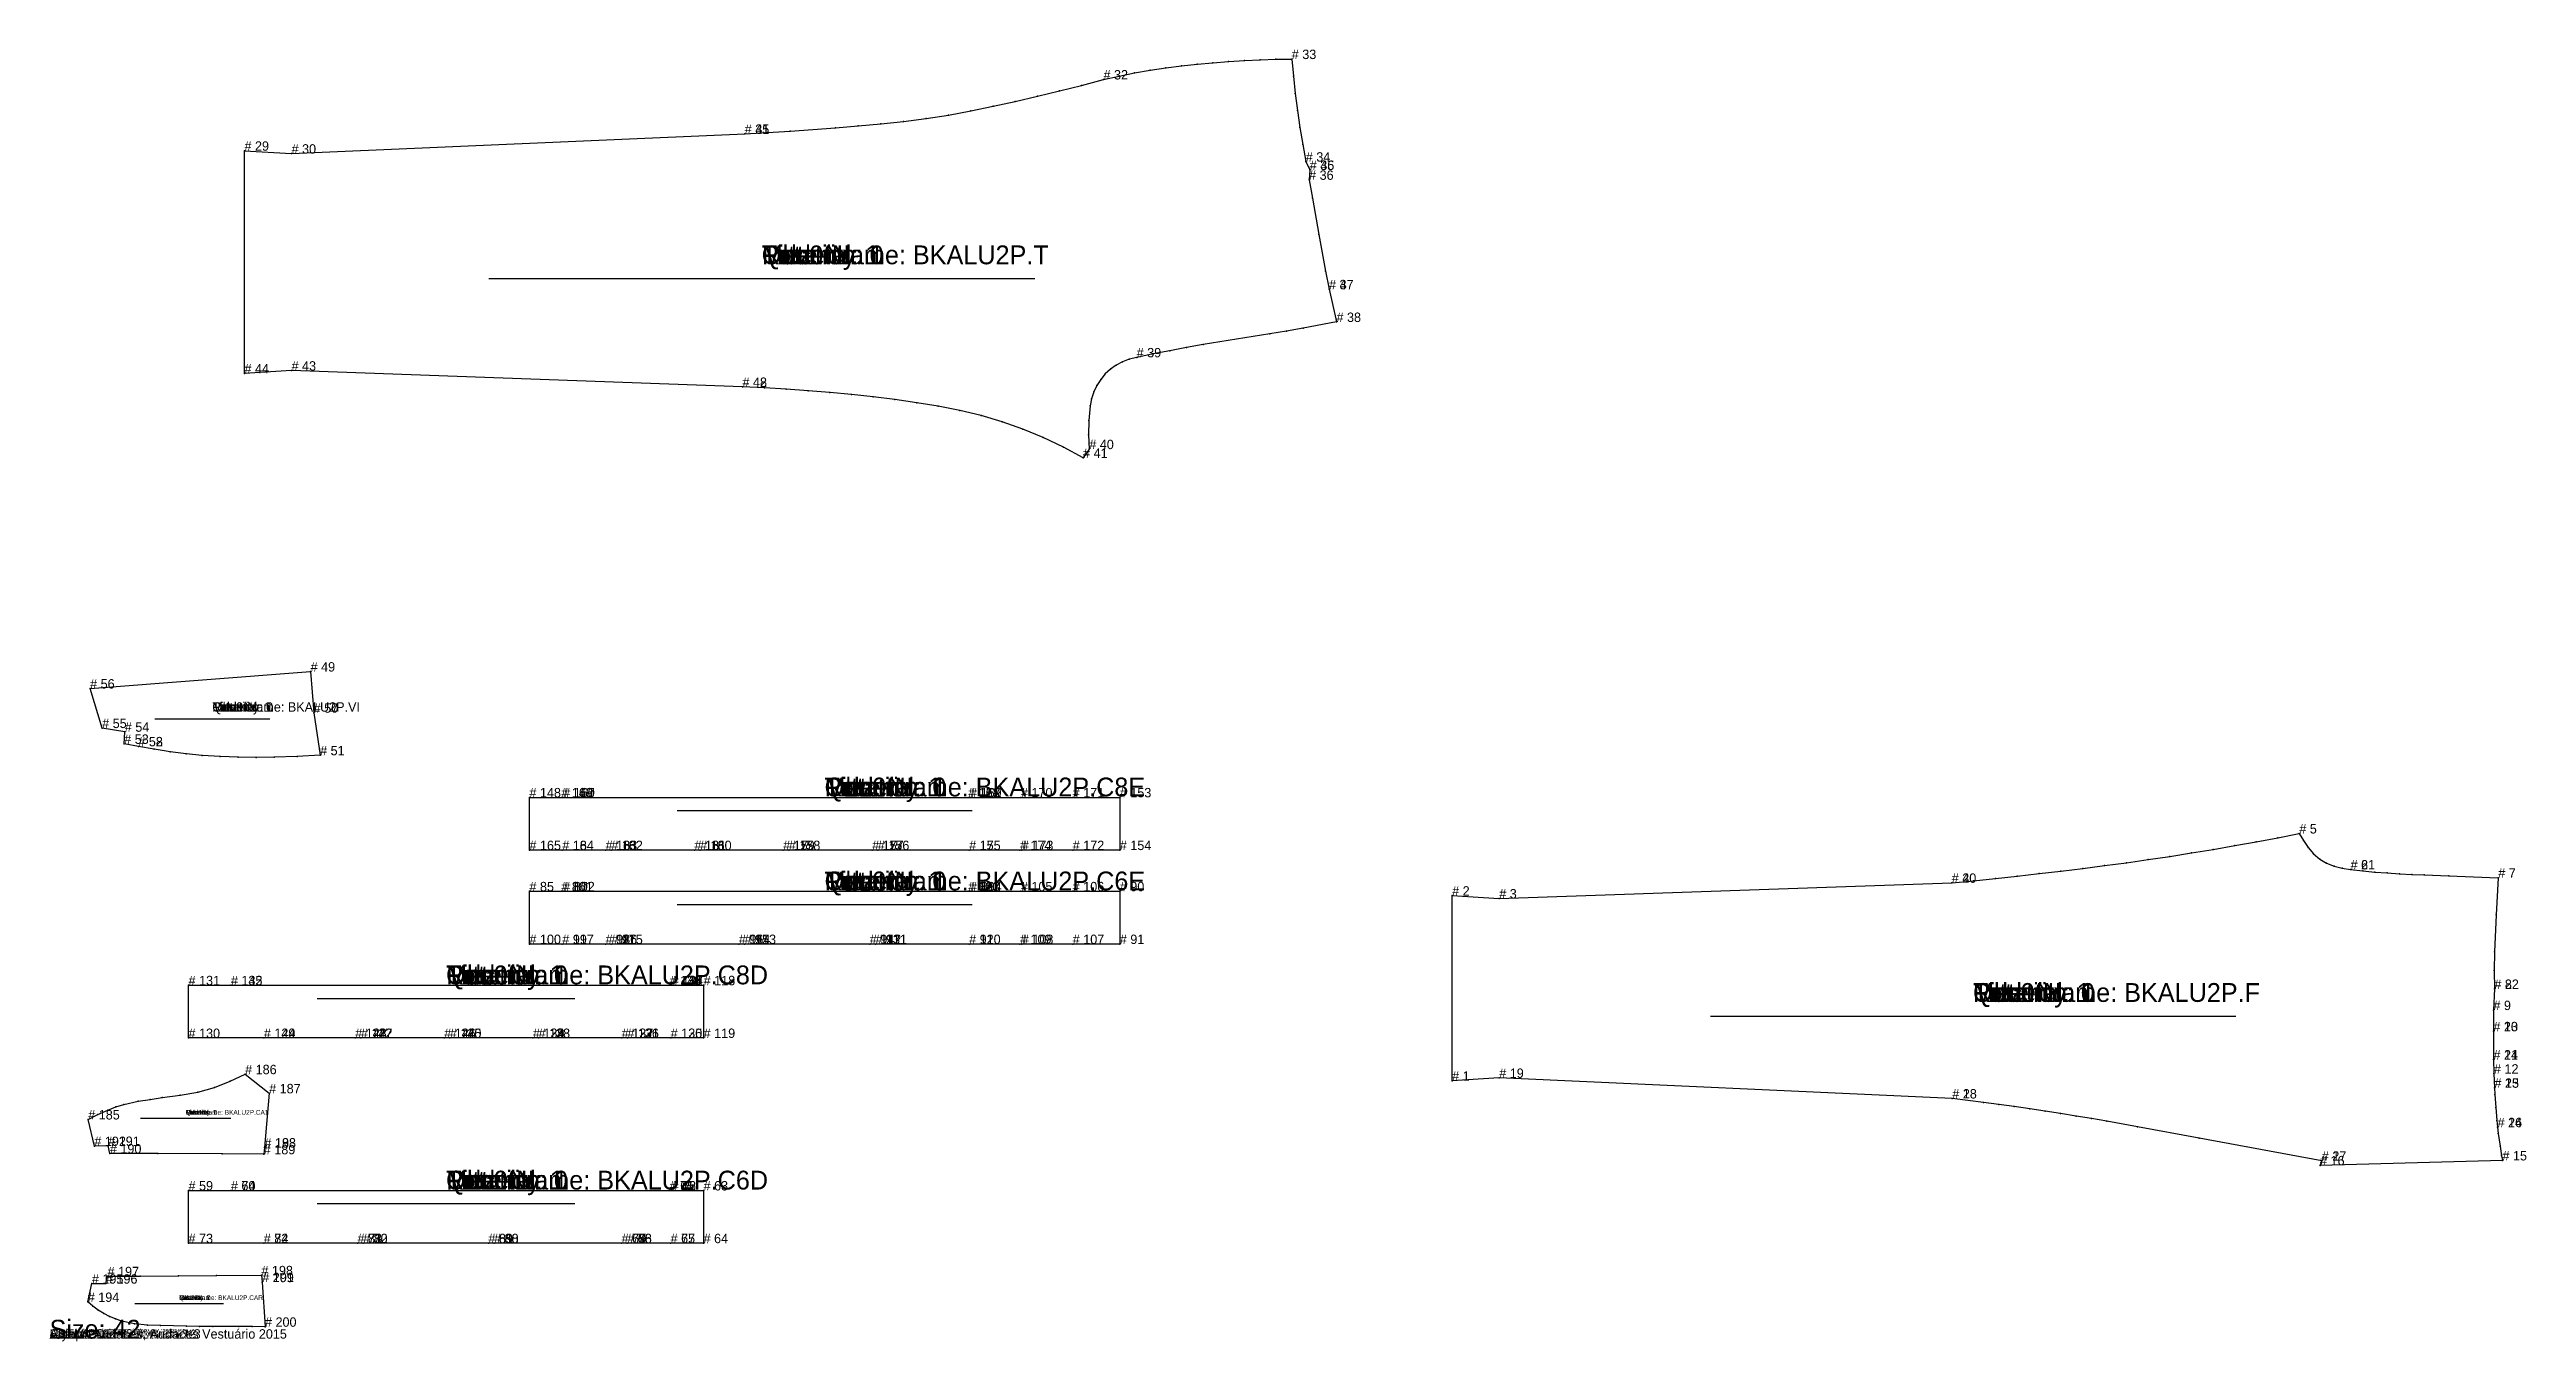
# Model space of a CAD drawing. Header units: metres. Extents: x 0 to 2630, y -3 to 1369.
import ezdxf

# ---------------------------------------------------------------- set-up
doc = ezdxf.new("R2010")
doc.units = ezdxf.units.M

# ---------------------------------------------------------------- blocks, each defined once
blk = doc.blocks.new('1')
at = {"layer": '1'}
blk.add_lwpolyline([(1489.4, 274), (1489.4, 470.6), (1539.4, 467.6), (2019.9, 484.2), (2043.1, 486.5), (2066.3, 488.9), (2089.5, 491.4), (2112.7, 494), (2135.9, 496.7), (2159, 499.6), (2182.2, 502.5), (2205.3, 505.6), (2228.4, 508.9), (2251.4, 512.3), (2274.5, 515.9), (2297.5, 519.7), (2320.4, 523.7), (2343.3, 527.8), (2366.2, 532.1), (2389, 536.6), (2393.3, 529), (2398.4, 521.8), (2404, 515.1), (2410.6, 509.4), (2418, 505.1), (2426, 501.9), (2434.6, 499.7), (2443.4, 498.4), (2456.4, 497), (2469.3, 495.7), (2482.3, 494.7), (2495.4, 493.8), (2508.5, 493.1), (2521.6, 492.6), (2547.9, 491.7), (2600.2, 489.6), (2598, 450.3), (2596.2, 410.9), (2595.9, 391.2), (2596.1, 371.5), (2595.1, 349), (2595.1, 326.5), (2595.2, 296.5), (2595.7, 281.5), (2596.2, 266.5), (2596.6, 259.5), (2597.5, 245.5), (2598.8, 231.6), (2599.5, 224.6), (2600.3, 217.9), (2602.2, 204.4), (2603.8, 194.3), (2604.7, 189.3), (2411, 184.1), (2412.9, 189), (2282.5, 213.1), (2217.2, 225.1), (2184.6, 231), (2168.2, 233.8), (2151.9, 236.5), (2135.5, 239.1), (2119.1, 241.7), (2102.7, 244.1), (2086.3, 246.5), (2069.9, 248.7), (2053.5, 250.9), (2020.5, 255.1), (1539.4, 277)], close=True, dxfattribs=at)
at = {"layer": '2'}
for p in [(2389, 536.6), (2019.9, 484.2), (2443.4, 498.4), (2600.2, 489.6), (1489.4, 470.6), (1539.4, 467.6), (2596.1, 371.5), (2595.1, 349), (2595.1, 326.5), (2595.2, 296.5), (1489.4, 274), (1539.4, 277), (2595.7, 281.5), (2596.2, 266.5), (2020.5, 255.1), (2599.5, 224.6), (2412.9, 189), (2604.7, 189.3), (2411, 184.1)]:
    blk.add_point(p, dxfattribs=at)
at = {"layer": '3'}
for p in [(2343.3, 527.8), (2366.2, 532.1), (2393.3, 529), (2182.2, 502.5), (2205.3, 505.6), (2228.4, 508.9), (2251.4, 512.3), (2274.5, 515.9), (2297.5, 519.7), (2320.4, 523.7), (2398.4, 521.8), (2404, 515.1), (2410.6, 509.4), (2418, 505.1), (2426, 501.9), (2043.1, 486.5), (2066.3, 488.9), (2089.5, 491.4), (2112.7, 494), (2135.9, 496.7), (2159, 499.6), (2434.6, 499.7), (2456.4, 497), (2469.3, 495.7), (2482.3, 494.7), (2495.4, 493.8), (2508.5, 493.1), (2521.6, 492.6), (2547.9, 491.7), (2598, 450.3), (2596.2, 410.9), (2595.9, 391.2), (2053.5, 250.9), (2069.9, 248.7), (2086.3, 246.5), (2102.7, 244.1), (2119.1, 241.7), (2135.5, 239.1), (2596.6, 259.5), (2597.5, 245.5), (2151.9, 236.5), (2168.2, 233.8), (2184.6, 231), (2217.2, 225.1), (2282.5, 213.1), (2598.8, 231.6), (2600.3, 217.9), (2602.2, 204.4), (2603.8, 194.3)]:
    blk.add_point(p, dxfattribs=at)
at = {"layer": '4'}
for p in [(2019.9, 484.2, 7.5), (2443.4, 498.4, 7.5), (2596.1, 371.5, 7.5), (2595.1, 326.5, 7.5), (2595.2, 296.5, 7.5), (2596.2, 266.5, 7.5), (2020.5, 255.1, 7.5), (2599.5, 224.6, 5.1), (2412.9, 189, 8.4)]:
    blk.add_point(p, dxfattribs=at)
at = {"layer": '7'}
blk.add_line((1763.7, 342.7), (2321.4, 342.7), dxfattribs=at)
at = {"layer": '84'}
blk.add_lwpolyline([(1489.4, 274), (1489.4, 470.6), (1539.4, 467.6), (2019.9, 484.2), (2043.1, 486.5), (2066.3, 488.9), (2089.5, 491.4), (2112.7, 494), (2135.9, 496.7), (2159, 499.6), (2182.2, 502.5), (2205.3, 505.6), (2228.4, 508.9), (2251.4, 512.3), (2274.5, 515.9), (2297.5, 519.7), (2320.4, 523.7), (2343.3, 527.8), (2366.2, 532.1), (2389, 536.6), (2393.3, 529), (2398.4, 521.8), (2404, 515.1), (2410.6, 509.4), (2418, 505.1), (2426, 501.9), (2434.6, 499.7), (2443.4, 498.4), (2456.4, 497), (2469.3, 495.7), (2482.3, 494.7), (2495.4, 493.8), (2508.5, 493.1), (2521.6, 492.6), (2547.9, 491.7), (2600.2, 489.6), (2598, 450.3), (2596.2, 410.9), (2595.9, 391.2), (2596.1, 371.5), (2595.1, 349), (2595.1, 326.5), (2595.2, 296.5), (2595.7, 281.5), (2596.2, 266.5), (2596.6, 259.5), (2597.5, 245.5), (2598.8, 231.6), (2599.5, 224.6), (2600.3, 217.9), (2602.2, 204.4), (2603.8, 194.3), (2604.7, 189.3), (2411, 184.1), (2412.9, 189), (2282.5, 213.1), (2217.2, 225.1), (2184.6, 231), (2168.2, 233.8), (2151.9, 236.5), (2135.5, 239.1), (2119.1, 241.7), (2102.7, 244.1), (2086.3, 246.5), (2069.9, 248.7), (2053.5, 250.9), (2020.5, 255.1), (1539.4, 277)], close=True, dxfattribs=at)
at = {"layer": '1'}
for s, height, p in [('# 21', 10, (2443.4, 498.4)), ('# 20', 10, (2019.9, 484.2)), ('Tilt: 0', 20, (2042.5, 357.7)), ('Quantity: 1', 20, (2042.5, 357.7)), ('Piece Name: BKALU2P.F', 20, (2042.5, 357.7)), ('Rotation: 0', 20, (2042.5, 357.7)), ('Fold: N', 20, (2042.5, 357.7)), ('Material: 1', 20, (2042.5, 357.7)), ('# 22', 10, (2596.1, 371.5)), ('# 23', 10, (2595.1, 326.5)), ('# 24', 10, (2595.2, 296.5)), ('# 28', 10, (2020.5, 255.1)), ('# 25', 10, (2596.2, 266.5)), ('# 26', 10, (2599.5, 224.6)), ('# 27', 10, (2412.9, 189)), ('Size: 42', 10, (0, 0))]:
    blk.add_text(s, height=height, dxfattribs=at).set_placement(p)
at = {"layer": '2'}
for s, p in [('# 5', (2389, 536.6)), ('# 6', (2443.4, 498.4)), ('# 2', (1489.4, 470.6)), ('# 3', (1539.4, 467.6)), ('# 4', (2019.9, 484.2)), ('# 7', (2600.2, 489.6)), ('# 8', (2596.1, 371.5)), ('# 9', (2595.1, 349)), ('# 10', (2595.1, 326.5)), ('# 11', (2595.2, 296.5)), ('# 12', (2595.7, 281.5)), ('# 1', (1489.4, 274)), ('# 19', (1539.4, 277)), ('# 18', (2020.5, 255.1)), ('# 13', (2596.2, 266.5)), ('# 14', (2599.5, 224.6)), ('# 16', (2411, 184.1)), ('# 17', (2412.9, 189)), ('# 15', (2604.7, 189.3))]:
    blk.add_text(s, height=10, dxfattribs=at).set_placement(p)
blk = doc.blocks.new('2')
at = {"layer": '1'}
blk.add_lwpolyline([(207, 1261.9), (257, 1258.8), (738.2, 1279.8), (762.3, 1281.2), (786.4, 1282.8), (834.7, 1286.4), (858.7, 1288.3), (882.8, 1290.4), (906.8, 1292.9), (930.7, 1296), (954.5, 1299.8), (978.3, 1304.3), (1001.9, 1309.1), (1025.5, 1314.3), (1049, 1319.8), (1072.5, 1325.4), (1095.9, 1331.3), (1119.2, 1337.6), (1135.7, 1341.2), (1152.1, 1344.5), (1168.6, 1347.4), (1185.2, 1350), (1201.9, 1352.1), (1218.6, 1353.9), (1235.3, 1355.4), (1252, 1356.6), (1268.8, 1357.6), (1285.5, 1358.4), (1302.3, 1359), (1319.1, 1359.3), (1320.8, 1341), (1322.7, 1322.8), (1325.1, 1304.6), (1327.7, 1286.5), (1330.7, 1268.4), (1334, 1250.3), (1338.2, 1241.5), (1337.5, 1231), (1341, 1211.6), (1347.9, 1172.8), (1355, 1134), (1358.7, 1114.7), (1366.6, 1080), (1331.3, 1073.5), (1313.6, 1070.4), (1295.9, 1067.5), (1224.9, 1056.1), (1207.2, 1052.9), (1189.6, 1049.5), (1172, 1046), (1154.4, 1042.4), (1146.5, 1040.4), (1139.3, 1037.7), (1132.7, 1034.2), (1126.6, 1029.9), (1121.1, 1024.8), (1116.2, 1019), (1112, 1012.6), (1108.8, 1005.8), (1106.5, 998.4), (1105, 990.9), (1103.7, 975.5), (1103.3, 960.2), (1104.1, 944.9), (1097.5, 935.6), (1076.6, 946.9), (1055.2, 957.1), (1033.5, 966.2), (1011.4, 974), (989.1, 980.5), (966.5, 985.9), (943.7, 990.4), (920.8, 994.2), (897.7, 997.5), (874.7, 1000.3), (851.6, 1002.8), (828.5, 1005), (805.4, 1006.9), (782.2, 1008.5), (759.1, 1009.9), (735.8, 1011), (257, 1028.3), (207, 1025.3)], close=True, dxfattribs=at)
at = {"layer": '2'}
for p in [(1319.1, 1359.3), (1119.2, 1337.6), (738.2, 1279.8), (207, 1261.9), (257, 1258.8), (1334, 1250.3), (1338.2, 1241.5), (1337.5, 1231), (1358.7, 1114.7), (1366.6, 1080), (257, 1028.3), (1154.4, 1042.4), (207, 1025.3), (735.8, 1011), (1097.5, 935.6), (1104.1, 944.9)]:
    blk.add_point(p, dxfattribs=at)
at = {"layer": '3'}
for p in [(1152.1, 1344.5), (1168.6, 1347.4), (1185.2, 1350), (1201.9, 1352.1), (1218.6, 1353.9), (1235.3, 1355.4), (1252, 1356.6), (1268.8, 1357.6), (1285.5, 1358.4), (1302.3, 1359), (1049, 1319.8), (1072.5, 1325.4), (1095.9, 1331.3), (1135.7, 1341.2), (1320.8, 1341), (1322.7, 1322.8), (882.8, 1290.4), (906.8, 1292.9), (930.7, 1296), (954.5, 1299.8), (978.3, 1304.3), (1001.9, 1309.1), (1025.5, 1314.3), (1325.1, 1304.6), (762.3, 1281.2), (786.4, 1282.8), (834.7, 1286.4), (858.7, 1288.3), (1327.7, 1286.5), (1330.7, 1268.4), (1341, 1211.6), (1347.9, 1172.8), (1355, 1134), (1207.2, 1052.9), (1224.9, 1056.1), (1295.9, 1067.5), (1313.6, 1070.4), (1331.3, 1073.5), (1126.6, 1029.9), (1132.7, 1034.2), (1139.3, 1037.7), (1146.5, 1040.4), (1172, 1046), (1189.6, 1049.5), (759.1, 1009.9), (782.2, 1008.5), (805.4, 1006.9), (828.5, 1005), (851.6, 1002.8), (874.7, 1000.3), (1108.8, 1005.8), (1112, 1012.6), (1116.2, 1019), (1121.1, 1024.8), (897.7, 997.5), (920.8, 994.2), (943.7, 990.4), (966.5, 985.9), (989.1, 980.5), (1011.4, 974), (1103.7, 975.5), (1105, 990.9), (1106.5, 998.4), (1033.5, 966.2), (1055.2, 957.1), (1076.6, 946.9), (1103.3, 960.2)]:
    blk.add_point(p, dxfattribs=at)
at = {"layer": '4'}
for p in [(738.2, 1279.8, 7.5), (1338.2, 1241.5, 7.5), (1358.7, 1114.7, 7.5), (735.8, 1011, 7.5)]:
    blk.add_point(p, dxfattribs=at)
at = {"layer": '7'}
blk.add_line((466.4, 1126.3), (1046.2, 1126.3), dxfattribs=at)
at = {"layer": '84'}
blk.add_lwpolyline([(207, 1261.9), (257, 1258.8), (738.2, 1279.8), (762.3, 1281.2), (786.4, 1282.8), (834.7, 1286.4), (858.7, 1288.3), (882.8, 1290.4), (906.8, 1292.9), (930.7, 1296), (954.5, 1299.8), (978.3, 1304.3), (1001.9, 1309.1), (1025.5, 1314.3), (1049, 1319.8), (1072.5, 1325.4), (1095.9, 1331.3), (1119.2, 1337.6), (1135.7, 1341.2), (1152.1, 1344.5), (1168.6, 1347.4), (1185.2, 1350), (1201.9, 1352.1), (1218.6, 1353.9), (1235.3, 1355.4), (1252, 1356.6), (1268.8, 1357.6), (1285.5, 1358.4), (1302.3, 1359), (1319.1, 1359.3), (1320.8, 1341), (1322.7, 1322.8), (1325.1, 1304.6), (1327.7, 1286.5), (1330.7, 1268.4), (1334, 1250.3), (1338.2, 1241.5), (1337.5, 1231), (1341, 1211.6), (1347.9, 1172.8), (1355, 1134), (1358.7, 1114.7), (1366.6, 1080), (1331.3, 1073.5), (1313.6, 1070.4), (1295.9, 1067.5), (1224.9, 1056.1), (1207.2, 1052.9), (1189.6, 1049.5), (1172, 1046), (1154.4, 1042.4), (1146.5, 1040.4), (1139.3, 1037.7), (1132.7, 1034.2), (1126.6, 1029.9), (1121.1, 1024.8), (1116.2, 1019), (1112, 1012.6), (1108.8, 1005.8), (1106.5, 998.4), (1105, 990.9), (1103.7, 975.5), (1103.3, 960.2), (1104.1, 944.9), (1097.5, 935.6), (1076.6, 946.9), (1055.2, 957.1), (1033.5, 966.2), (1011.4, 974), (989.1, 980.5), (966.5, 985.9), (943.7, 990.4), (920.8, 994.2), (897.7, 997.5), (874.7, 1000.3), (851.6, 1002.8), (828.5, 1005), (805.4, 1006.9), (782.2, 1008.5), (759.1, 1009.9), (735.8, 1011), (257, 1028.3), (207, 1025.3)], close=True, dxfattribs=at)
at = {"layer": '1'}
for s, height, p in [('# 45', 10, (738.2, 1279.8)), ('# 46', 10, (1338.2, 1241.5)), ('Tilt: 0', 20, (756.3, 1141.3)), ('Quantity: 1', 20, (756.3, 1141.3)), ('Piece Name: BKALU2P.T', 20, (756.3, 1141.3)), ('Rotation: 0', 20, (756.3, 1141.3)), ('Fold: N', 20, (756.3, 1141.3)), ('Material: 1', 20, (756.3, 1141.3)), ('# 47', 10, (1358.7, 1114.7)), ('# 48', 10, (735.8, 1011)), ('Size: 42', 20, (0, 0))]:
    blk.add_text(s, height=height, dxfattribs=at).set_placement(p)
at = {"layer": '2'}
for s, p in [('# 33', (1319.1, 1359.3)), ('# 32', (1119.2, 1337.6)), ('# 31', (738.2, 1279.8)), ('# 29', (207, 1261.9)), ('# 30', (257, 1258.8)), ('# 34', (1334, 1250.3)), ('# 36', (1337.5, 1231)), ('# 35', (1338.2, 1241.5)), ('# 37', (1358.7, 1114.7)), ('# 38', (1366.6, 1080)), ('# 39', (1154.4, 1042.4)), ('# 44', (207, 1025.3)), ('# 43', (257, 1028.3)), ('# 42', (735.8, 1011)), ('# 40', (1104.1, 944.9)), ('# 41', (1097.5, 935.6))]:
    blk.add_text(s, height=10, dxfattribs=at).set_placement(p)
blk = doc.blocks.new('3')
at = {"layer": '1'}
blk.add_lwpolyline([(277.2, 708.6), (280.5, 664.9), (287.3, 619.7), (262.9, 618.4), (238.5, 617.7), (219.4, 617.5), (200.2, 617.7), (181.1, 618.4), (162.1, 619.6), (145, 621.2), (128.1, 623.4), (111.2, 626.1), (94.3, 629.2), (79.3, 631.8), (79.9, 644.7), (55.9, 648.6), (43.1, 690.6)], close=True, dxfattribs=at)
at = {"layer": '2'}
for p in [(43.1, 690.6), (277.2, 708.6), (280.5, 664.9), (55.9, 648.6), (79.3, 631.8), (79.9, 644.7), (94.3, 629.2), (287.3, 619.7)]:
    blk.add_point(p, dxfattribs=at)
at = {"layer": '3'}
for p in [(111.2, 626.1), (128.1, 623.4), (145, 621.2), (162.1, 619.6), (181.1, 618.4), (200.2, 617.7), (219.4, 617.5), (238.5, 617.7), (262.9, 618.4)]:
    blk.add_point(p, dxfattribs=at)
at = {"layer": '4'}
for p in [(280.5, 664.9, 6.6), (94.3, 629.2, 5.7)]:
    blk.add_point(p, dxfattribs=at)
at = {"layer": '7'}
blk.add_line((111.8, 658.5), (233.8, 658.5), dxfattribs=at)
at = {"layer": '84'}
blk.add_lwpolyline([(277.2, 708.6), (280.5, 664.9), (287.3, 619.7), (262.9, 618.4), (238.5, 617.7), (219.4, 617.5), (200.2, 617.7), (181.1, 618.4), (162.1, 619.6), (145, 621.2), (128.1, 623.4), (111.2, 626.1), (94.3, 629.2), (79.3, 631.8), (79.9, 644.7), (55.9, 648.6), (43.1, 690.6)], close=True, dxfattribs=at)
at = {"layer": '1'}
for s, height, p in [('Tilt: 0', 10, (172.8, 666)), ('Quantity: 1', 10, (172.8, 666)), ('Piece Name: BKALU2P.VI', 10, (172.8, 666)), ('Rotation: 0', 10, (172.8, 666)), ('Fold: N', 10, (172.8, 666)), ('Material: 1', 10, (172.8, 666)), ('# 57', 10, (280.5, 664.9)), ('# 58', 10, (94.3, 629.2)), ('Size: 42', 20, (0, 0))]:
    blk.add_text(s, height=height, dxfattribs=at).set_placement(p)
at = {"layer": '2'}
for s, p in [('# 49', (277.2, 708.6)), ('# 56', (43.1, 690.6)), ('# 55', (55.9, 648.6)), ('# 50', (280.5, 664.9)), ('# 53', (79.3, 631.8)), ('# 54', (79.9, 644.7)), ('# 52', (94.3, 629.2)), ('# 51', (287.3, 619.7))]:
    blk.add_text(s, height=10, dxfattribs=at).set_placement(p)
blk = doc.blocks.new('4')
at = {"layer": '1'}
blk.add_lwpolyline([(147.6, 157.4), (192.6, 157.4), (658.5, 157.4), (660.5, 157.4), (694.5, 157.4), (694.5, 101.4), (659.5, 101.4), (613.5, 101.4), (607.5, 101.4), (472, 101.4), (466, 101.4), (333, 101.4), (327, 101.4), (227.5, 101.4), (147.6, 101.4)], close=True, dxfattribs=at)
at = {"layer": '2'}
for p in [(147.6, 157.4), (192.6, 157.4), (658.5, 157.4), (660.5, 157.4), (694.5, 157.4), (147.6, 101.4), (227.5, 101.4), (327, 101.4), (333, 101.4), (466, 101.4), (472, 101.4), (607.5, 101.4), (613.5, 101.4), (659.5, 101.4), (694.5, 101.4)]:
    blk.add_point(p, dxfattribs=at)
at = {"layer": '4'}
for p in [(192.6, 157.4, 7.5), (658.5, 157.4, 7.5), (660.5, 157.4, 7.5), (227.5, 101.4, 7.5), (327, 101.4, 7.1), (333, 101.4, 7.1), (466, 101.4, 7.1), (472, 101.4, 7.1), (607.5, 101.4, 7.1), (613.5, 101.4, 7.1), (659.5, 101.4, 7.5)]:
    blk.add_point(p, dxfattribs=at)
at = {"layer": '7'}
blk.add_line((284.3, 143.4), (557.8, 143.4), dxfattribs=at)
at = {"layer": '84'}
blk.add_lwpolyline([(147.6, 157.4), (192.6, 157.4), (658.5, 157.4), (660.5, 157.4), (694.5, 157.4), (694.5, 101.4), (659.5, 101.4), (613.5, 101.4), (607.5, 101.4), (472, 101.4), (466, 101.4), (333, 101.4), (327, 101.4), (227.5, 101.4), (147.6, 101.4)], close=True, dxfattribs=at)
at = {"layer": '1'}
for s, height, p in [('# 74', 10, (192.6, 157.4)), ('Tilt: 0', 20, (421.1, 158.4)), ('Quantity: 1', 20, (421.1, 158.4)), ('Piece Name: BKALU2P.C6D', 20, (421.1, 158.4)), ('Rotation: 0', 20, (421.1, 158.4)), ('Fold: N', 20, (421.1, 158.4)), ('Material: 1', 20, (421.1, 158.4)), ('# 75', 10, (658.5, 157.4)), ('# 76', 10, (660.5, 157.4)), ('# 84', 10, (227.5, 101.4)), ('# 83', 10, (327, 101.4)), ('# 82', 10, (333, 101.4)), ('# 81', 10, (466, 101.4)), ('# 80', 10, (472, 101.4)), ('# 79', 10, (607.5, 101.4)), ('# 78', 10, (613.5, 101.4)), ('# 77', 10, (659.5, 101.4)), ('Size: 42', 10, (0, 0))]:
    blk.add_text(s, height=height, dxfattribs=at).set_placement(p)
at = {"layer": '2'}
for s, p in [('# 59', (147.6, 157.4)), ('# 60', (192.6, 157.4)), ('# 61', (658.5, 157.4)), ('# 62', (660.5, 157.4)), ('# 63', (694.5, 157.4)), ('# 73', (147.6, 101.4)), ('# 72', (227.5, 101.4)), ('# 71', (327, 101.4)), ('# 70', (333, 101.4)), ('# 69', (466, 101.4)), ('# 68', (472, 101.4)), ('# 67', (607.5, 101.4)), ('# 66', (613.5, 101.4)), ('# 65', (659.5, 101.4)), ('# 64', (694.5, 101.4))]:
    blk.add_text(s, height=10, dxfattribs=at).set_placement(p)
blk = doc.blocks.new('5')
at = {"layer": '1'}
blk.add_lwpolyline([(509.6, 475.2), (543.5, 475.2), (545.5, 475.2), (975.5, 475.2), (977.5, 475.2), (1031.5, 475.2), (1086.5, 475.2), (1136.5, 475.2), (1136.5, 419.2), (1086.5, 419.2), (1032.5, 419.2), (1030.5, 419.2), (976.5, 419.2), (877, 419.2), (871, 419.2), (738, 419.2), (732, 419.2), (596.5, 419.2), (590.5, 419.2), (544.5, 419.2), (509.6, 419.2)], close=True, dxfattribs=at)
at = {"layer": '2'}
for p in [(509.6, 475.2), (543.5, 475.2), (545.5, 475.2), (975.5, 475.2), (977.5, 475.2), (1136.5, 475.2), (509.6, 419.2), (544.5, 419.2), (590.5, 419.2), (596.5, 419.2), (732, 419.2), (738, 419.2), (871, 419.2), (877, 419.2), (976.5, 419.2), (1136.5, 419.2)]:
    blk.add_point(p, dxfattribs=at)
at = {"layer": '3'}
for p in [(1031.5, 475.2), (1086.5, 475.2), (1030.5, 419.2), (1032.5, 419.2), (1086.5, 419.2)]:
    blk.add_point(p, dxfattribs=at)
at = {"layer": '4'}
for p in [(543.5, 475.2, 7.5), (545.5, 475.2, 7.5), (975.5, 475.2, 7.5), (977.5, 475.2, 7.5), (1031.5, 475.2, 7.5), (1086.5, 475.2, 7.5), (544.5, 419.2, 7.5), (590.5, 419.2, 7.1), (596.5, 419.2, 7.1), (732, 419.2, 7.1), (738, 419.2, 7.1), (871, 419.2, 7.1), (877, 419.2, 7.1), (976.5, 419.2, 7.5), (1030.5, 419.2, 7.5), (1032.5, 419.2, 7.5), (1086.5, 419.2, 7.5)]:
    blk.add_point(p, dxfattribs=at)
at = {"layer": '7'}
blk.add_line((666.3, 461.2), (979.8, 461.2), dxfattribs=at)
at = {"layer": '84'}
blk.add_lwpolyline([(509.6, 475.2), (543.5, 475.2), (545.5, 475.2), (975.5, 475.2), (977.5, 475.2), (1031.5, 475.2), (1086.5, 475.2), (1136.5, 475.2), (1136.5, 419.2), (1086.5, 419.2), (1032.5, 419.2), (1030.5, 419.2), (976.5, 419.2), (877, 419.2), (871, 419.2), (738, 419.2), (732, 419.2), (596.5, 419.2), (590.5, 419.2), (544.5, 419.2), (509.6, 419.2)], close=True, dxfattribs=at)
at = {"layer": '1'}
for s, height, p in [('# 101', 10, (543.5, 475.2)), ('# 102', 10, (545.5, 475.2)), ('Tilt: 0', 20, (823, 476.2)), ('Quantity: 1', 20, (823, 476.2)), ('Piece Name: BKALU2P.C6E', 20, (823, 476.2)), ('Rotation: 0', 20, (823, 476.2)), ('Fold: N', 20, (823, 476.2)), ('Material: 1', 20, (823, 476.2)), ('# 103', 10, (975.5, 475.2)), ('# 104', 10, (977.5, 475.2)), ('# 105', 10, (1031.5, 475.2)), ('# 106', 10, (1086.5, 475.2)), ('# 117', 10, (544.5, 419.2)), ('# 116', 10, (590.5, 419.2)), ('# 115', 10, (596.5, 419.2)), ('# 114', 10, (732, 419.2)), ('# 113', 10, (738, 419.2)), ('# 112', 10, (871, 419.2)), ('# 111', 10, (877, 419.2)), ('# 110', 10, (976.5, 419.2)), ('# 109', 10, (1030.5, 419.2)), ('# 108', 10, (1032.5, 419.2)), ('# 107', 10, (1086.5, 419.2)), ('Size: 42', 20, (0, 0))]:
    blk.add_text(s, height=height, dxfattribs=at).set_placement(p)
at = {"layer": '2'}
for s, p in [('# 85', (509.6, 475.2)), ('# 86', (543.5, 475.2)), ('# 87', (545.5, 475.2)), ('# 88', (975.5, 475.2)), ('# 89', (977.5, 475.2)), ('# 90', (1136.5, 475.2)), ('# 100', (509.6, 419.2)), ('# 99', (544.5, 419.2)), ('# 98', (590.5, 419.2)), ('# 97', (596.5, 419.2)), ('# 96', (732, 419.2)), ('# 95', (738, 419.2)), ('# 94', (871, 419.2)), ('# 93', (877, 419.2)), ('# 92', (976.5, 419.2)), ('# 91', (1136.5, 419.2))]:
    blk.add_text(s, height=10, dxfattribs=at).set_placement(p)
blk = doc.blocks.new('6')
at = {"layer": '1'}
blk.add_lwpolyline([(694.6, 375.4), (694.6, 319.4), (659.6, 319.4), (613.6, 319.4), (607.6, 319.4), (519.3, 319.4), (513.3, 319.4), (425.1, 319.4), (419.1, 319.4), (330.6, 319.4), (324.6, 319.4), (227.6, 319.4), (147.6, 319.4), (147.6, 375.4), (192.6, 375.4), (658.6, 375.4), (660.6, 375.4)], close=True, dxfattribs=at)
at = {"layer": '2'}
for p in [(147.6, 375.4), (192.6, 375.4), (658.6, 375.4), (660.6, 375.4), (694.6, 375.4), (147.6, 319.4), (227.6, 319.4), (324.6, 319.4), (330.6, 319.4), (419.1, 319.4), (425.1, 319.4), (513.3, 319.4), (519.3, 319.4), (607.6, 319.4), (613.6, 319.4), (659.6, 319.4), (694.6, 319.4)]:
    blk.add_point(p, dxfattribs=at)
at = {"layer": '4'}
for p in [(192.6, 375.4, 7.5), (658.6, 375.4, 7.5), (660.6, 375.4, 7.5), (227.6, 319.4, 7.5), (324.6, 319.4, 7.1), (330.6, 319.4, 7.1), (419.1, 319.4, 7.1), (425.1, 319.4, 7.1), (513.3, 319.4, 7.1), (519.3, 319.4, 7.1), (607.6, 319.4, 7.1), (613.6, 319.4, 7.1), (659.6, 319.4, 7.5)]:
    blk.add_point(p, dxfattribs=at)
at = {"layer": '7'}
blk.add_line((284.3, 361.4), (557.8, 361.4), dxfattribs=at)
at = {"layer": '84'}
blk.add_lwpolyline([(694.6, 375.4), (694.6, 319.4), (659.6, 319.4), (613.6, 319.4), (607.6, 319.4), (519.3, 319.4), (513.3, 319.4), (425.1, 319.4), (419.1, 319.4), (330.6, 319.4), (324.6, 319.4), (227.6, 319.4), (147.6, 319.4), (147.6, 375.4), (192.6, 375.4), (658.6, 375.4), (660.6, 375.4)], close=True, dxfattribs=at)
at = {"layer": '1'}
for s, height, p in [('Tilt: 0', 20, (421.1, 376.4)), ('Quantity: 1', 20, (421.1, 376.4)), ('Piece Name: BKALU2P.C8D', 20, (421.1, 376.4)), ('Rotation: 0', 20, (421.1, 376.4)), ('Fold: N', 20, (421.1, 376.4)), ('Material: 1', 20, (421.1, 376.4)), ('# 145', 10, (192.6, 375.4)), ('# 146', 10, (658.6, 375.4)), ('# 147', 10, (660.6, 375.4)), ('# 144', 10, (227.6, 319.4)), ('# 143', 10, (324.6, 319.4)), ('# 142', 10, (330.6, 319.4)), ('# 141', 10, (419.1, 319.4)), ('# 140', 10, (425.1, 319.4)), ('# 139', 10, (513.3, 319.4)), ('# 138', 10, (519.3, 319.4)), ('# 137', 10, (607.6, 319.4)), ('# 136', 10, (613.6, 319.4)), ('# 135', 10, (659.6, 319.4)), ('Size: 42', 20, (0, 0))]:
    blk.add_text(s, height=height, dxfattribs=at).set_placement(p)
at = {"layer": '2'}
for s, p in [('# 131', (147.6, 375.4)), ('# 132', (192.6, 375.4)), ('# 133', (658.6, 375.4)), ('# 134', (660.6, 375.4)), ('# 118', (694.6, 375.4)), ('# 130', (147.6, 319.4)), ('# 129', (227.6, 319.4)), ('# 128', (324.6, 319.4)), ('# 127', (330.6, 319.4)), ('# 126', (419.1, 319.4)), ('# 125', (425.1, 319.4)), ('# 124', (513.3, 319.4)), ('# 123', (519.3, 319.4)), ('# 122', (607.6, 319.4)), ('# 121', (613.6, 319.4)), ('# 120', (659.6, 319.4)), ('# 119', (694.6, 319.4))]:
    blk.add_text(s, height=10, dxfattribs=at).set_placement(p)
blk = doc.blocks.new('7')
at = {"layer": '1'}
blk.add_lwpolyline([(509.6, 575), (543.5, 575), (545.5, 575), (975.5, 575), (977.5, 575), (1031.5, 575), (1086.5, 575), (1136.5, 575), (1136.5, 519), (1086.5, 519), (1032.5, 519), (1030.5, 519), (976.5, 519), (879.5, 519), (873.5, 519), (785, 519), (779, 519), (690.8, 519), (684.8, 519), (596.5, 519), (590.5, 519), (544.5, 519), (509.6, 519)], close=True, dxfattribs=at)
at = {"layer": '2'}
for p in [(509.6, 575), (543.5, 575), (545.5, 575), (975.5, 575), (977.5, 575), (1136.5, 575), (509.6, 519), (544.5, 519), (590.5, 519), (596.5, 519), (684.8, 519), (690.8, 519), (779, 519), (785, 519), (873.5, 519), (879.5, 519), (976.5, 519), (1136.5, 519)]:
    blk.add_point(p, dxfattribs=at)
at = {"layer": '3'}
for p in [(1031.5, 575), (1086.5, 575), (1030.5, 519), (1032.5, 519), (1086.5, 519)]:
    blk.add_point(p, dxfattribs=at)
at = {"layer": '4'}
for p in [(543.5, 575, 7.5), (545.5, 575, 7.5), (975.5, 575, 7.5), (977.5, 575, 7.5), (1031.5, 575, 7.5), (1086.5, 575, 7.5), (544.5, 519, 7.5), (590.5, 519, 7.1), (596.5, 519, 7.1), (684.8, 519, 7.1), (690.8, 519, 7.1), (779, 519, 7.1), (785, 519, 7.1), (873.5, 519, 7.1), (879.5, 519, 7.1), (976.5, 519, 7.5), (1030.5, 519, 7.5), (1032.5, 519, 7.5), (1086.5, 519, 7.5)]:
    blk.add_point(p, dxfattribs=at)
at = {"layer": '7'}
blk.add_line((666.3, 561), (979.8, 561), dxfattribs=at)
at = {"layer": '84'}
blk.add_lwpolyline([(509.6, 575), (543.5, 575), (545.5, 575), (975.5, 575), (977.5, 575), (1031.5, 575), (1086.5, 575), (1136.5, 575), (1136.5, 519), (1086.5, 519), (1032.5, 519), (1030.5, 519), (976.5, 519), (879.5, 519), (873.5, 519), (785, 519), (779, 519), (690.8, 519), (684.8, 519), (596.5, 519), (590.5, 519), (544.5, 519), (509.6, 519)], close=True, dxfattribs=at)
at = {"layer": '1'}
for s, height, p in [('# 166', 10, (543.5, 575)), ('# 167', 10, (545.5, 575)), ('Tilt: 0', 20, (823, 576)), ('Quantity: 1', 20, (823, 576)), ('Piece Name: BKALU2P.C8E', 20, (823, 576)), ('Rotation: 0', 20, (823, 576)), ('Fold: N', 20, (823, 576)), ('Material: 1', 20, (823, 576)), ('# 168', 10, (975.5, 575)), ('# 169', 10, (977.5, 575)), ('# 170', 10, (1031.5, 575)), ('# 171', 10, (1086.5, 575)), ('# 184', 10, (544.5, 519)), ('# 183', 10, (590.5, 519)), ('# 182', 10, (596.5, 519)), ('# 181', 10, (684.8, 519)), ('# 180', 10, (690.8, 519)), ('# 179', 10, (779, 519)), ('# 178', 10, (785, 519)), ('# 177', 10, (873.5, 519)), ('# 176', 10, (879.5, 519)), ('# 175', 10, (976.5, 519)), ('# 174', 10, (1030.5, 519)), ('# 173', 10, (1032.5, 519)), ('# 172', 10, (1086.5, 519)), ('Size: 42', 20, (0, 0))]:
    blk.add_text(s, height=height, dxfattribs=at).set_placement(p)
at = {"layer": '2'}
for s, p in [('# 148', (509.6, 575)), ('# 149', (543.5, 575)), ('# 150', (545.5, 575)), ('# 151', (975.5, 575)), ('# 152', (977.5, 575)), ('# 153', (1136.5, 575)), ('# 165', (509.6, 519)), ('# 164', (544.5, 519)), ('# 163', (590.5, 519)), ('# 162', (596.5, 519)), ('# 161', (684.8, 519)), ('# 160', (690.8, 519)), ('# 159', (779, 519)), ('# 158', (785, 519)), ('# 157', (873.5, 519)), ('# 156', (879.5, 519)), ('# 155', (976.5, 519)), ('# 154', (1136.5, 519))]:
    blk.add_text(s, height=10, dxfattribs=at).set_placement(p)
blk = doc.blocks.new('8')
at = {"layer": '1'}
blk.add_lwpolyline([(41.1, 232.8), (51.4, 238.1), (61.9, 242.8), (70.3, 246.1), (78.8, 248.8), (94.1, 252.1), (106.8, 254.2), (119.6, 256), (138.7, 258.5), (157.5, 262), (175, 266.9), (191.9, 273.4), (207.7, 280.9), (233.2, 260.6), (228.2, 203), (227.5, 195.8), (183.3, 196.3), (115.1, 196.6), (64.1, 196.7), (62.3, 204.7), (47.6, 204.6)], close=True, dxfattribs=at)
at = {"layer": '2'}
for p in [(207.7, 280.9), (233.2, 260.6), (41.1, 232.8), (47.6, 204.6), (62.3, 204.7), (64.1, 196.7), (227.5, 195.8), (228.2, 203)]:
    blk.add_point(p, dxfattribs=at)
at = {"layer": '3'}
for p in [(175, 266.9), (191.9, 273.4), (51.4, 238.1), (61.9, 242.8), (70.3, 246.1), (78.8, 248.8), (94.1, 252.1), (106.8, 254.2), (119.6, 256), (138.7, 258.5), (157.5, 262), (115.1, 196.6), (183.3, 196.3)]:
    blk.add_point(p, dxfattribs=at)
at = {"layer": '4'}
blk.add_point((228.2, 203, 7.5), dxfattribs=at)
at = {"layer": '7'}
blk.add_line((96.6, 234.1), (192.6, 234.1), dxfattribs=at)
at = {"layer": '84'}
blk.add_lwpolyline([(41.1, 232.8), (51.4, 238.1), (61.9, 242.8), (70.3, 246.1), (78.8, 248.8), (94.1, 252.1), (106.8, 254.2), (119.6, 256), (138.7, 258.5), (157.5, 262), (175, 266.9), (191.9, 273.4), (207.7, 280.9), (233.2, 260.6), (228.2, 203), (227.5, 195.8), (183.3, 196.3), (115.1, 196.6), (64.1, 196.7), (62.3, 204.7), (47.6, 204.6)], close=True, dxfattribs=at)
at = {"layer": '1'}
for s, height, p in [('Tilt: 0', 5, (144.6, 237.9)), ('Quantity: 1', 5, (144.6, 237.9)), ('Piece Name: BKALU2P.CA1', 5, (144.6, 237.9)), ('Rotation: 0', 5, (144.6, 237.9)), ('Fold: N', 5, (144.6, 237.9)), ('Material: 1', 5, (144.6, 237.9)), ('# 193', 10, (228.2, 203)), ('Size: 42', 20, (0, 0))]:
    blk.add_text(s, height=height, dxfattribs=at).set_placement(p)
at = {"layer": '2'}
for s, p in [('# 186', (207.7, 280.9)), ('# 187', (233.2, 260.6)), ('# 185', (41.1, 232.8)), ('# 192', (47.6, 204.6)), ('# 191', (62.3, 204.7)), ('# 188', (228.2, 203)), ('# 190', (64.1, 196.7)), ('# 189', (227.5, 195.8))]:
    blk.add_text(s, height=10, dxfattribs=at).set_placement(p)
blk = doc.blocks.new('9')
at = {"layer": '1'}
blk.add_lwpolyline([(40.6, 39), (45, 58.4), (59.9, 58.4), (61.6, 66.3), (96.4, 66.5), (136.8, 66.8), (177.2, 67), (225, 67.3), (225.9, 60), (228.8, 12.6), (215, 12.8), (201.1, 12.9), (173.3, 12.8), (159.4, 12.9), (145.6, 13.1), (117.8, 13.8), (103.9, 14.3), (90.1, 15.7), (76.5, 18.7), (70, 20.9), (63.6, 23.5), (57.5, 26.7), (51.6, 30.3), (46, 34.4)], close=True, dxfattribs=at)
at = {"layer": '2'}
for p in [(45, 58.4), (59.9, 58.4), (61.6, 66.3), (225, 67.3), (225.9, 60), (40.6, 39), (228.8, 12.6)]:
    blk.add_point(p, dxfattribs=at)
at = {"layer": '3'}
for p in [(96.4, 66.5), (136.8, 66.8), (177.2, 67), (46, 34.4), (51.6, 30.3), (57.5, 26.7), (63.6, 23.5), (70, 20.9), (76.5, 18.7), (90.1, 15.7), (103.9, 14.3), (117.8, 13.8), (145.6, 13.1), (159.4, 12.9), (173.3, 12.8), (201.1, 12.9), (215, 12.8)]:
    blk.add_point(p, dxfattribs=at)
at = {"layer": '4'}
blk.add_point((225.9, 60, 7.5), dxfattribs=at)
at = {"layer": '7'}
blk.add_line((90.5, 37.2), (184.7, 37.2), dxfattribs=at)
at = {"layer": '84'}
blk.add_lwpolyline([(40.6, 39), (45, 58.4), (59.9, 58.4), (61.6, 66.3), (96.4, 66.5), (136.8, 66.8), (177.2, 67), (225, 67.3), (225.9, 60), (228.8, 12.6), (215, 12.8), (201.1, 12.9), (173.3, 12.8), (159.4, 12.9), (145.6, 13.1), (117.8, 13.8), (103.9, 14.3), (90.1, 15.7), (76.5, 18.7), (70, 20.9), (63.6, 23.5), (57.5, 26.7), (51.6, 30.3), (46, 34.4)], close=True, dxfattribs=at)
at = {"layer": '1'}
for s, height, p in [('# 201', 10, (225.9, 60)), ('Tilt: 0', 5, (137.6, 41)), ('Quantity: 1', 5, (137.6, 41)), ('Piece Name: BKALU2P.CAR', 5, (137.6, 41)), ('Rotation: 0', 5, (137.6, 41)), ('Fold: N', 5, (137.6, 41)), ('Material: 1', 5, (137.6, 41)), ('Size: 42', 5, (0, 0))]:
    blk.add_text(s, height=height, dxfattribs=at).set_placement(p)
at = {"layer": '2'}
for s, p in [('# 195', (45, 58.4)), ('# 196', (59.9, 58.4)), ('# 197', (61.6, 66.3)), ('# 198', (225, 67.3)), ('# 199', (225.9, 60)), ('# 194', (40.6, 39)), ('# 200', (228.8, 12.6))]:
    blk.add_text(s, height=10, dxfattribs=at).set_placement(p)

msp = doc.modelspace()

# ---------------------------------------------------------------- linework, layer by layer
at = {"layer": '10'}
msp.add_line((0, 0), (0, 0), dxfattribs=at)
at = {"layer": '9'}
msp.add_line((0, 0), (0, 0), dxfattribs=at)

# ---------------------------------------------------------------- block references
at = {"layer": '1'}
for name in ['2', '3', '7', '1', '5', '6', '8', '4', '9']:
    msp.add_blockref(name, (0, 0), dxfattribs=at)

# ---------------------------------------------------------------- texts
for s in ['Author: Audaces; Audaces Vestuário 2015', 'ASTM/PDE: 1', 'Style Name: ASTM D 6673', 'Sample Size: 42', 'Grade Rule Table: KALU2', 'Creation Date: 12-1-2025', 'Creation Time: 20:59', 'Curve Tolerance: 0.025', 'Units: METRIC']:
    msp.add_text(s, height=10, dxfattribs=at).set_placement((0, 0))

doc.saveas('drawing.dxf')
